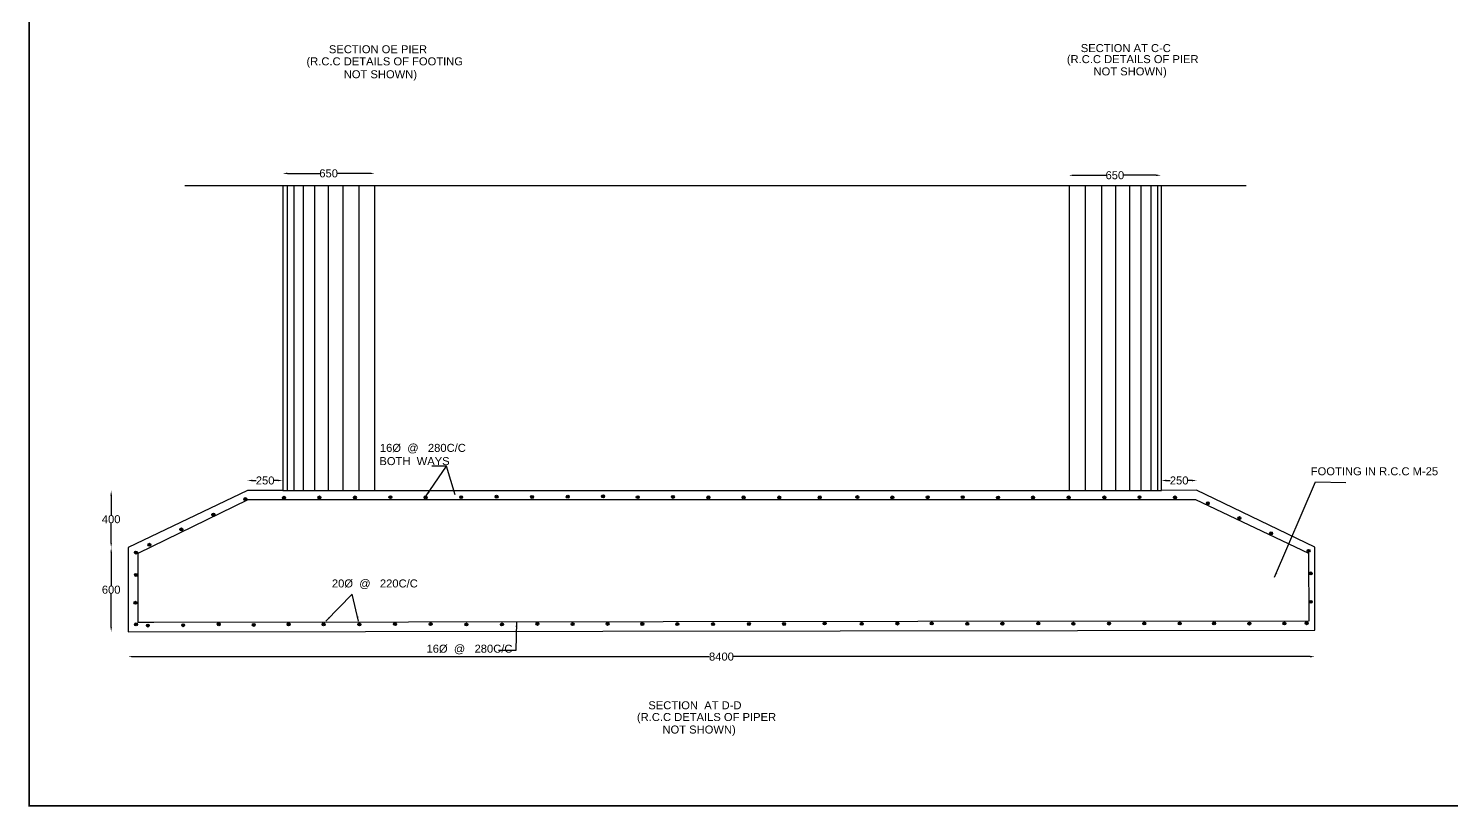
# Model space of a CAD drawing. Header units: inches. Extents: x 27306 to 41291, y -119986 to -110283.
# Drawn here: x 27306 to 36195, y -119986 to -115123 of the extents above; entities that cross this region are included whole.
import ezdxf

# ---------------------------------------------------------------- set-up
doc = ezdxf.new("R2010")
doc.units = ezdxf.units.IN
doc.header["$MEASUREMENT"] = 0
doc.styles.get("Standard").update_dxf_attribs({"font": 'arial.ttf'})
doc.dimstyles.new('ST100', dxfattribs={"dimtxt": 50, "dimasz": 30, "dimexe": 0, "dimexo": 300, "dimgap": 0.09, "dimtad": 0, "dimtih": 1, "dimtoh": 1, "dimdec": 0, "dimzin": 0, "dimdsep": 46, "dimtxsty": 'Standard', "dimcen": 0, "dimse1": 1, "dimse2": 1, "dimadec": 0, "dimazin": 0, "dimtfac": 1, "dimtdec": 0, "dimtofl": 0, "dimtmove": 0, "dimatfit": 3, "dimfxl": 2000, "dimtolj": 1, "dimtzin": 0, "dimarcsym": 0})

# ---------------------------------------------------------------- blocks, each defined once
blk = doc.blocks.new('*D31')
at = {"color": 0, "lineweight": -2, "transparency": 16777216}
for p, q in [((27958.8, -119049.1), (31560.3, -119049.1)), ((35311.1, -119049.1), (31709.7, -119049.1))]:
    blk.add_line(p, q, dxfattribs=at)
at = {"color": 0, "transparency": 16777216}
for points in [[(27958.8, -119044.1), (27958.8, -119054.1), (27928.8, -119049.1)], [(35311.1, -119044.1), (35311.1, -119054.1), (35341.1, -119049.1)]]:
    blk.add_solid(points, dxfattribs=at)
at = {"layer": 'Defpoints', "color": 0, "transparency": 16777216}
for p in [(27928.8, -119054.6), (35341.1, -119049.1), (35341.1, -119054.6)]:
    blk.add_point(p, dxfattribs=at)
at = {"color": 0, "transparency": 16777216, "insert": (31635, -119049.1), "char_height": 50, "attachment_point": 5}
blk.add_mtext('\\A1;8400', dxfattribs=at)
blk = doc.blocks.new('*D32')
at = {"color": 0, "lineweight": -2, "transparency": 16777216}
for p, q in [((27823, -118398.3), (27823, -118605.4)), ((27823, -118863.8), (27823, -118656.7))]:
    blk.add_line(p, q, dxfattribs=at)
at = {"color": 0, "transparency": 16777216}
for points in [[(27818, -118398.3), (27828, -118398.3), (27823, -118368.3)], [(27818, -118863.8), (27828, -118863.8), (27823, -118893.8)]]:
    blk.add_solid(points, dxfattribs=at)
at = {"layer": 'Defpoints', "color": 0, "transparency": 16777216}
for p in [(27821.1, -118368.3), (27823, -118368.3), (27821.1, -118893.8)]:
    blk.add_point(p, dxfattribs=at)
at = {"color": 0, "transparency": 16777216, "insert": (27823, -118631), "char_height": 50, "attachment_point": 5}
blk.add_mtext('\\A1;600', dxfattribs=at)
blk = doc.blocks.new('*D33')
at = {"color": 0, "lineweight": -2, "transparency": 16777216}
for p, q in [((27823, -118042.8), (27823, -118164.9)), ((27823, -118338.3), (27823, -118216.2))]:
    blk.add_line(p, q, dxfattribs=at)
at = {"color": 0, "transparency": 16777216}
for points in [[(27818, -118042.8), (27828, -118042.8), (27823, -118012.8)], [(27818, -118338.3), (27828, -118338.3), (27823, -118368.3)]]:
    blk.add_solid(points, dxfattribs=at)
at = {"layer": 'Defpoints', "color": 0, "transparency": 16777216}
for p in [(27821.1, -118012.8), (27823, -118012.8), (27821.1, -118368.3)]:
    blk.add_point(p, dxfattribs=at)
at = {"color": 0, "transparency": 16777216, "insert": (27823, -118190.6), "char_height": 50, "attachment_point": 5}
blk.add_mtext('\\A1;400', dxfattribs=at)
blk = doc.blocks.new('*D34')
at = {"color": 0, "lineweight": -2, "transparency": 16777216}
for p, q in [((28704.2, -117948.4), (28729, -117948.4)), ((28865.2, -117948.4), (28840.4, -117948.4))]:
    blk.add_line(p, q, dxfattribs=at)
at = {"color": 0, "transparency": 16777216}
for points in [[(28704.2, -117943.4), (28704.2, -117953.4), (28674.2, -117948.4)], [(28865.2, -117943.4), (28865.2, -117953.4), (28895.2, -117948.4)]]:
    blk.add_solid(points, dxfattribs=at)
at = {"layer": 'Defpoints', "color": 0, "transparency": 16777216}
for p in [(28674.2, -117947.1), (28895.2, -117947.1), (28895.2, -117948.4)]:
    blk.add_point(p, dxfattribs=at)
at = {"color": 0, "transparency": 16777216, "insert": (28784.7, -117948.4), "char_height": 50, "attachment_point": 5}
blk.add_mtext('\\A1;250', dxfattribs=at)
blk = doc.blocks.new('*D35')
at = {"color": 0, "lineweight": -2, "transparency": 16777216}
for p, q in [((28923.8, -116029.2), (29125.9, -116029.2)), ((29438.9, -116029.2), (29236.7, -116029.2))]:
    blk.add_line(p, q, dxfattribs=at)
at = {"color": 0, "transparency": 16777216}
for points in [[(28923.8, -116024.2), (28923.8, -116034.2), (28893.8, -116029.2)], [(29438.9, -116024.2), (29438.9, -116034.2), (29468.9, -116029.2)]]:
    blk.add_solid(points, dxfattribs=at)
at = {"layer": 'Defpoints', "color": 0, "transparency": 16777216}
for p in [(28893.8, -116029.8), (29468.9, -116029.2), (29468.9, -116029.8)]:
    blk.add_point(p, dxfattribs=at)
at = {"color": 0, "transparency": 16777216, "insert": (29181.3, -116029.2), "char_height": 50, "attachment_point": 5}
blk.add_mtext('\\A1;650', dxfattribs=at)
blk = doc.blocks.new('*D36')
at = {"color": 0, "lineweight": -2, "transparency": 16777216}
for p, q in [((33834.6, -116041), (34036.8, -116041)), ((34349.7, -116041), (34147.5, -116041))]:
    blk.add_line(p, q, dxfattribs=at)
at = {"color": 0, "transparency": 16777216}
for points in [[(33834.6, -116036), (33834.6, -116046), (33804.6, -116041)], [(34349.7, -116036), (34349.7, -116046), (34379.7, -116041)]]:
    blk.add_solid(points, dxfattribs=at)
at = {"layer": 'Defpoints', "color": 0, "transparency": 16777216}
for p in [(33804.6, -116041.6), (34379.7, -116041), (34379.7, -116041.6)]:
    blk.add_point(p, dxfattribs=at)
at = {"color": 0, "transparency": 16777216, "insert": (34092.2, -116041), "char_height": 50, "attachment_point": 5}
blk.add_mtext('\\A1;650', dxfattribs=at)
blk = doc.blocks.new('*D37')
at = {"color": 0, "lineweight": -2, "transparency": 16777216}
for p, q in [((34413.2, -117948.4), (34438.1, -117948.4)), ((34574.3, -117948.4), (34549.4, -117948.4))]:
    blk.add_line(p, q, dxfattribs=at)
at = {"color": 0, "transparency": 16777216}
for points in [[(34413.2, -117943.4), (34413.2, -117953.4), (34383.2, -117948.4)], [(34574.3, -117943.4), (34574.3, -117953.4), (34604.3, -117948.4)]]:
    blk.add_solid(points, dxfattribs=at)
at = {"layer": 'Defpoints', "color": 0, "transparency": 16777216}
for p in [(34383.2, -117947.1), (34604.3, -117947.1), (34604.3, -117948.4)]:
    blk.add_point(p, dxfattribs=at)
at = {"color": 0, "transparency": 16777216, "insert": (34493.8, -117948.4), "char_height": 50, "attachment_point": 5}
blk.add_mtext('\\A1;250', dxfattribs=at)

msp = doc.modelspace()

# ---------------------------------------------------------------- hatches: boundary and pattern name
h = msp.add_hatch(color=256)
edge = h.paths.add_edge_path()
edge.add_arc((30230.5, -118049.5), 9.32, 0, 360)
h = msp.add_hatch(color=256)
edge = h.paths.add_edge_path()
edge.add_arc((30452.1, -118051.3), 9.32, 0, 360)
h = msp.add_hatch(color=256)
edge = h.paths.add_edge_path()
edge.add_arc((30674.9, -118049.5), 9.32, 0, 360)
h = msp.add_hatch(color=256)
edge = h.paths.add_edge_path()
edge.add_arc((30895.1, -118047.1), 9.32, 0, 360)
h = msp.add_hatch(color=256)
edge = h.paths.add_edge_path()
edge.add_arc((31331.9, -118050.7), 9.32, 0, 360)
h = msp.add_hatch(color=256)
edge = h.paths.add_edge_path()
edge.add_arc((28660.9, -118064.8), 9.32, 0, 360)
h = msp.add_hatch(color=256)
edge = h.paths.add_edge_path()
edge.add_arc((28902.4, -118056.1), 9.32, 0, 360)
h = msp.add_hatch(color=256)
edge = h.paths.add_edge_path()
edge.add_arc((29124, -118054.3), 9.32, 0, 360)
h = msp.add_hatch(color=256)
edge = h.paths.add_edge_path()
edge.add_arc((29345.3, -118054.3), 9.32, 0, 360)
h = msp.add_hatch(color=256)
edge = h.paths.add_edge_path()
edge.add_arc((29566.9, -118052.5), 9.32, 0, 360)
h = msp.add_hatch(color=256)
edge = h.paths.add_edge_path()
edge.add_arc((29787, -118053.7), 9.32, 0, 360)
h = msp.add_hatch(color=256)
edge = h.paths.add_edge_path()
edge.add_arc((30009.2, -118052.5), 9.32, 0, 360)
h = msp.add_hatch(color=256)
edge = h.paths.add_edge_path()
edge.add_arc((31111.8, -118052.5), 9.32, 0, 360)
h = msp.add_hatch(color=256)
edge = h.paths.add_edge_path()
edge.add_arc((31553.5, -118053.7), 9.32, 0, 360)
h = msp.add_hatch(color=256)
edge = h.paths.add_edge_path()
edge.add_arc((31773, -118053.7), 9.32, 0, 360)
h = msp.add_hatch(color=256)
edge = h.paths.add_edge_path()
edge.add_arc((31995.8, -118054.3), 9.32, 0, 360)
h = msp.add_hatch(color=256)
edge = h.paths.add_edge_path()
edge.add_arc((32249.1, -118053.7), 9.32, 0, 360)
h = msp.add_hatch(color=256)
edge = h.paths.add_edge_path()
edge.add_arc((32483.9, -118051.9), 9.32, 0, 360)
h = msp.add_hatch(color=256)
edge = h.paths.add_edge_path()
edge.add_arc((32702.2, -118054.3), 9.32, 0, 360)
h = msp.add_hatch(color=256)
edge = h.paths.add_edge_path()
edge.add_arc((32923.2, -118053.1), 9.32, 0, 360)
h = msp.add_hatch(color=256)
edge = h.paths.add_edge_path()
edge.add_arc((33142.4, -118052.5), 9.32, 0, 360)
h = msp.add_hatch(color=256)
edge = h.paths.add_edge_path()
edge.add_arc((33362.6, -118055.2), 9.32, 0, 360)
h = msp.add_hatch(color=256)
edge = h.paths.add_edge_path()
edge.add_arc((33581.9, -118054.4), 9.32, 0, 360)
h = msp.add_hatch(color=256)
edge = h.paths.add_edge_path()
edge.add_arc((33803.9, -118054.4), 9.32, 0, 360)
h = msp.add_hatch(color=256)
edge = h.paths.add_edge_path()
edge.add_arc((34026.6, -118054.4), 9.32, 0, 360)
h = msp.add_hatch(color=256)
edge = h.paths.add_edge_path()
edge.add_arc((34246.1, -118052.8), 9.32, 0, 360)
h = msp.add_hatch(color=256)
edge = h.paths.add_edge_path()
edge.add_arc((34468, -118054.3), 9.32, 0, 360)
h = msp.add_hatch(color=256)
edge = h.paths.add_edge_path()
edge.add_arc((34672.9, -118090.8), 9.32, 0, 360)
h = msp.add_hatch(color=256)
edge = h.paths.add_edge_path()
edge.add_arc((28461.5, -118161.9), 9.32, 0, 360)
h = msp.add_hatch(color=256)
edge = h.paths.add_edge_path()
edge.add_arc((34870.1, -118183.1), 9.32, 0, 360)
h = msp.add_hatch(color=256)
edge = h.paths.add_edge_path()
edge.add_arc((28261.4, -118254.4), 9.32, 0, 360)
h = msp.add_hatch(color=256)
edge = h.paths.add_edge_path()
edge.add_arc((35068, -118278.9), 9.32, 0, 360)
h = msp.add_hatch(color=256)
edge = h.paths.add_edge_path()
edge.add_arc((27978.1, -118398.6), 9.32, 0, 360)
h = msp.add_hatch(color=256)
edge = h.paths.add_edge_path()
edge.add_arc((28062.2, -118350.3), 9.32, 0, 360)
h = msp.add_hatch(color=256)
edge = h.paths.add_edge_path()
edge.add_arc((35302.4, -118388.5), 9.32, 0, 360)
h = msp.add_hatch(color=256)
edge = h.paths.add_edge_path()
edge.add_arc((27978.6, -118538.9), 9.32, 0, 360)
h = msp.add_hatch(color=256)
edge = h.paths.add_edge_path()
edge.add_arc((35315.5, -118529.3), 9.32, 0, 360)
h = msp.add_hatch(color=256)
edge = h.paths.add_edge_path()
edge.add_arc((27974.6, -118712.2), 9.32, 0, 360)
h = msp.add_hatch(color=256)
edge = h.paths.add_edge_path()
edge.add_arc((35315.3, -118706.6), 9.32, 0, 360)
h = msp.add_hatch(color=256)
edge = h.paths.add_edge_path()
edge.add_arc((27979.1, -118847.3), 9.32, 0, 360)
h = msp.add_hatch(color=256)
edge = h.paths.add_edge_path()
edge.add_arc((28495.4, -118847), 9.32, 0, 360)
h = msp.add_hatch(color=256)
edge = h.paths.add_edge_path()
edge.add_arc((28713.5, -118850.5), 9.32, 0, 360)
h = msp.add_hatch(color=256)
edge = h.paths.add_edge_path()
edge.add_arc((28931.6, -118847), 9.32, 0, 360)
h = msp.add_hatch(color=256)
edge = h.paths.add_edge_path()
edge.add_arc((29149.6, -118847.3), 9.32, 0, 360)
h = msp.add_hatch(color=256)
edge = h.paths.add_edge_path()
edge.add_arc((29373.2, -118848), 9.32, 0, 360)
h = msp.add_hatch(color=256)
edge = h.paths.add_edge_path()
edge.add_arc((29596.2, -118845.8), 9.32, 0, 360)
h = msp.add_hatch(color=256)
edge = h.paths.add_edge_path()
edge.add_arc((29818.6, -118845.8), 9.32, 0, 360)
h = msp.add_hatch(color=256)
edge = h.paths.add_edge_path()
edge.add_arc((30042.3, -118848), 9.32, 0, 360)
h = msp.add_hatch(color=256)
edge = h.paths.add_edge_path()
edge.add_arc((30264, -118848), 9.32, 0, 360)
h = msp.add_hatch(color=256)
edge = h.paths.add_edge_path()
edge.add_arc((30485.5, -118844.3), 9.32, 0, 360)
h = msp.add_hatch(color=256)
edge = h.paths.add_edge_path()
edge.add_arc((30705, -118845.7), 9.32, 0, 360)
h = msp.add_hatch(color=256)
edge = h.paths.add_edge_path()
edge.add_arc((30923.5, -118844.3), 9.32, 0, 360)
h = msp.add_hatch(color=256)
edge = h.paths.add_edge_path()
edge.add_arc((31140.5, -118845), 9.32, 0, 360)
h = msp.add_hatch(color=256)
edge = h.paths.add_edge_path()
edge.add_arc((31359.3, -118845.6), 9.32, 0, 360)
h = msp.add_hatch(color=256)
edge = h.paths.add_edge_path()
edge.add_arc((31583.1, -118845.6), 9.32, 0, 360)
h = msp.add_hatch(color=256)
edge = h.paths.add_edge_path()
edge.add_arc((31806.3, -118845), 9.32, 0, 360)
h = msp.add_hatch(color=256)
edge = h.paths.add_edge_path()
edge.add_arc((32026, -118845), 9.32, 0, 360)
h = msp.add_hatch(color=256)
edge = h.paths.add_edge_path()
edge.add_arc((32279.5, -118841.7), 9.32, 0, 360)
h = msp.add_hatch(color=256)
edge = h.paths.add_edge_path()
edge.add_arc((32511.5, -118843.7), 9.32, 0, 360)
h = msp.add_hatch(color=256)
edge = h.paths.add_edge_path()
edge.add_arc((32734, -118842.4), 9.32, 0, 360)
h = msp.add_hatch(color=256)
edge = h.paths.add_edge_path()
edge.add_arc((32948.9, -118841.7), 9.32, 0, 360)
h = msp.add_hatch(color=256)
edge = h.paths.add_edge_path()
edge.add_arc((33170.2, -118843.6), 9.32, 0, 360)
h = msp.add_hatch(color=256)
edge = h.paths.add_edge_path()
edge.add_arc((33389.7, -118843), 9.32, 0, 360)
h = msp.add_hatch(color=256)
edge = h.paths.add_edge_path()
edge.add_arc((33613.6, -118841.7), 9.32, 0, 360)
h = msp.add_hatch(color=256)
edge = h.paths.add_edge_path()
edge.add_arc((33833.1, -118843.6), 9.32, 0, 360)
h = msp.add_hatch(color=256)
edge = h.paths.add_edge_path()
edge.add_arc((34056.3, -118842.3), 9.32, 0, 360)
h = msp.add_hatch(color=256)
edge = h.paths.add_edge_path()
edge.add_arc((34275.8, -118841.6), 9.32, 0, 360)
h = msp.add_hatch(color=256)
edge = h.paths.add_edge_path()
edge.add_arc((34497.7, -118841.6), 9.32, 0, 360)
h = msp.add_hatch(color=256)
edge = h.paths.add_edge_path()
edge.add_arc((34711.9, -118841), 9.32, 0, 360)
h = msp.add_hatch(color=256)
edge = h.paths.add_edge_path()
edge.add_arc((34932.5, -118842.3), 9.32, 0, 360)
h = msp.add_hatch(color=256)
edge = h.paths.add_edge_path()
edge.add_arc((35151.3, -118841.4), 9.32, 0, 360)
h = msp.add_hatch(color=256)
edge = h.paths.add_edge_path()
edge.add_arc((35290.2, -118840.1), 9.32, 0, 360)
h = msp.add_hatch(color=256)
edge = h.paths.add_edge_path()
edge.add_arc((28052, -118854.7), 9.32, 0, 360)
h = msp.add_hatch(color=256)
edge = h.paths.add_edge_path()
edge.add_arc((28272.7, -118852.8), 9.32, 0, 360)

# ---------------------------------------------------------------- linework, layer by layer
at = {"const_width": 10}
msp.add_lwpolyline([(27311.4, -110287.5), (41285.7, -110287.5), (41285.7, -119981), (27311.4, -119981)], close=True, dxfattribs=at)
for points in [[(28283.2, -116104.9), (34912.8, -116104.9)], [(28895.2, -116104.9), (28895.2, -118010), (34383.2, -118010), (34383.2, -116104.9)], [(28922.3, -116104.9), (28922.3, -118010)], [(28963.7, -116104.9), (28963.7, -118010)], [(29022.8, -116104.9), (29022.8, -118010)], [(29093, -116104.9), (29093, -118010)], [(29178.9, -116104.9), (29178.9, -118010)], [(29269.3, -116104.9), (29269.3, -118010)], [(29370.6, -116104.9), (29370.6, -118010)], [(29468, -116104.9), (29468, -118010)], [(33806.1, -116104.9), (33806.1, -118010)], [(33907.5, -116104.9), (33907.5, -118010)], [(34007.9, -116104.9), (34007.9, -118010)], [(34096.8, -116104.9), (34096.8, -118010)], [(34184.1, -116104.9), (34184.1, -118010)], [(34255.3, -116104.9), (34255.3, -118010)], [(34317.5, -116104.9), (34317.5, -118010)], [(34358.1, -116104.9), (34358.1, -118010)], [(28895.2, -118010), (28674.2, -118010), (27929.9, -118367.7), (27929.9, -118893.3), (35340.7, -118884), (35340.7, -118364.4), (34601.9, -118009.8), (34383.2, -118010)], [(28678.4, -118067.6), (34596.3, -118067.6), (35301.4, -118401.9), (35304.3, -118827.4), (32861.2, -118830.3), (28089.4, -118836.4), (27990.7, -118836.4), (27990.7, -118402.3), (28678.4, -118067.6)]]:
    msp.add_lwpolyline(points)
for centre in [(30230.5, -118049.5), (30452.1, -118051.3), (30674.9, -118049.5), (30895.1, -118047.1), (31331.9, -118050.7), (28660.9, -118064.8), (28902.4, -118056.1), (29124, -118054.3), (29345.3, -118054.3), (29566.9, -118052.5), (29787, -118053.7), (30009.2, -118052.5), (31111.8, -118052.5), (31553.5, -118053.7), (31773, -118053.7), (31995.8, -118054.3), (32249.1, -118053.7), (32483.9, -118051.9), (32702.2, -118054.3), (32923.2, -118053.1), (33142.4, -118052.5), (33362.6, -118055.2), (33581.9, -118054.4), (33803.9, -118054.4), (34026.6, -118054.4), (34246.1, -118052.8), (34468, -118054.3), (34672.9, -118090.8), (28461.5, -118161.9), (34870.1, -118183.1), (28261.4, -118254.4), (35068, -118278.9), (27978.1, -118398.6), (28062.2, -118350.3), (35302.4, -118388.5), (27978.6, -118538.9), (35315.5, -118529.3), (27974.6, -118712.2), (35315.3, -118706.6), (27979.1, -118847.3), (28495.4, -118847), (28713.5, -118850.5), (28931.6, -118847), (29149.6, -118847.3), (29373.2, -118848), (29596.2, -118845.8), (29818.6, -118845.8), (30042.3, -118848), (30264, -118848), (30485.5, -118844.3), (30705, -118845.7), (30923.5, -118844.3), (31140.5, -118845), (31359.3, -118845.6), (31583.1, -118845.6), (31806.3, -118845), (32026, -118845), (32279.5, -118841.7), (32511.5, -118843.7), (32734, -118842.4), (32948.9, -118841.7), (33170.2, -118843.6), (33389.7, -118843), (33613.6, -118841.7), (33833.1, -118843.6), (34056.3, -118842.3), (34275.8, -118841.6), (34497.7, -118841.6), (34711.9, -118841), (34932.5, -118842.3), (35151.3, -118841.4), (35290.2, -118840.1), (28052, -118854.7), (28272.7, -118852.8)]:
    msp.add_circle(centre, 9.32)

# ---------------------------------------------------------------- texts
for s, p in [(' SECTION OE PIER', (29163.6, -115278.4)), (' SECTION AT C-C', (33859.8, -115271.2)), (' (R.C.C DETAILS OF FOOTING', (29023.4, -115354)), (' (R.C.C DETAILS OF PIER', (33772.9, -115340.1)), ('        NOT SHOWN)', (33803.6, -115416.8)), ('        NOT SHOWN)', (29120.5, -115434.7)), ('    16Ø  @   280C/C', (29424, -117769.5)), (' BOTH  WAYS', (29479.1, -117852.1)), (' FOOTING IN R.C.C M-25', (35296.5, -117915.8)), (' 20Ø  @   220C/C', (29182.3, -118616.7)), ('    16Ø  @   280C/C   ', (29715.2, -119024.5)), (' SECTION  AT D-D', (31158.7, -119378.1)), (' (R.C.C DETAILS OF PIPER', (31087.6, -119451.5)), ('        NOT SHOWN)', (31111.3, -119529.7))]:
    msp.add_text(s, height=50).set_placement(p)

# ---------------------------------------------------------------- dimensions: what is measured, and where the dimension line sits
for base, p1, p2, text, picture, middle in [((29468.9, -116029.2), (28893.8, -116029.8), (29468.9, -116029.8), '650', '*D35', (29181.3, -116029.2)), ((34379.7, -116041), (33804.6, -116041.6), (34379.7, -116041.6), '650', '*D36', (34092.2, -116041)), ((28895.2, -117948.4), (28674.2, -117947.1), (28895.2, -117947.1), '250', '*D34', (28784.7, -117948.4)), ((34604.3, -117948.4), (34383.2, -117947.1), (34604.3, -117947.1), '250', '*D37', (34493.8, -117948.4)), ((35341.1, -119049.1), (27928.8, -119054.6), (35341.1, -119054.6), '8400', '*D31', (31635, -119049.1))]:
    dim = msp.add_linear_dim(base=base, p1=p1, p2=p2, text=text, dimstyle='ST100')
    dim.commit()
    dim.dimension.update_dxf_attribs({"geometry": picture, "text_midpoint": middle})
for base, p1, p2, text, picture, middle in [((27823, -118012.8), (27821.1, -118368.3), (27821.1, -118012.8), '400', '*D33', (27823, -118190.6)), ((27823, -118368.3), (27821.1, -118893.8), (27821.1, -118368.3), '600', '*D32', (27823, -118631))]:
    dim = msp.add_linear_dim(base=base, p1=p1, p2=p2, angle=90, text=text, dimstyle='ST100')
    dim.commit()
    dim.dimension.update_dxf_attribs({"geometry": picture, "text_midpoint": middle})

# ---------------------------------------------------------------- leaders
for points in [[(29791, -118044.8), (29918.3, -117859.5), (29826.9, -117859)], [(29970.9, -118037.6), (29918.3, -117859.5)], [(35090.1, -118552.9), (35346.4, -117957.4), (35535.3, -117959.9)], [(29163.3, -118828.3), (29328.5, -118657.9)], [(29367.9, -118828.1), (29328.5, -118657.9)], [(30354.7, -118833.5), (30351.4, -119010.2), (30242.7, -119010.9)]]:
    msp.add_leader(points, dimstyle='ST100', override={"dimgap": 0.09, "dimtad": 0})

doc.saveas('drawing.dxf')
